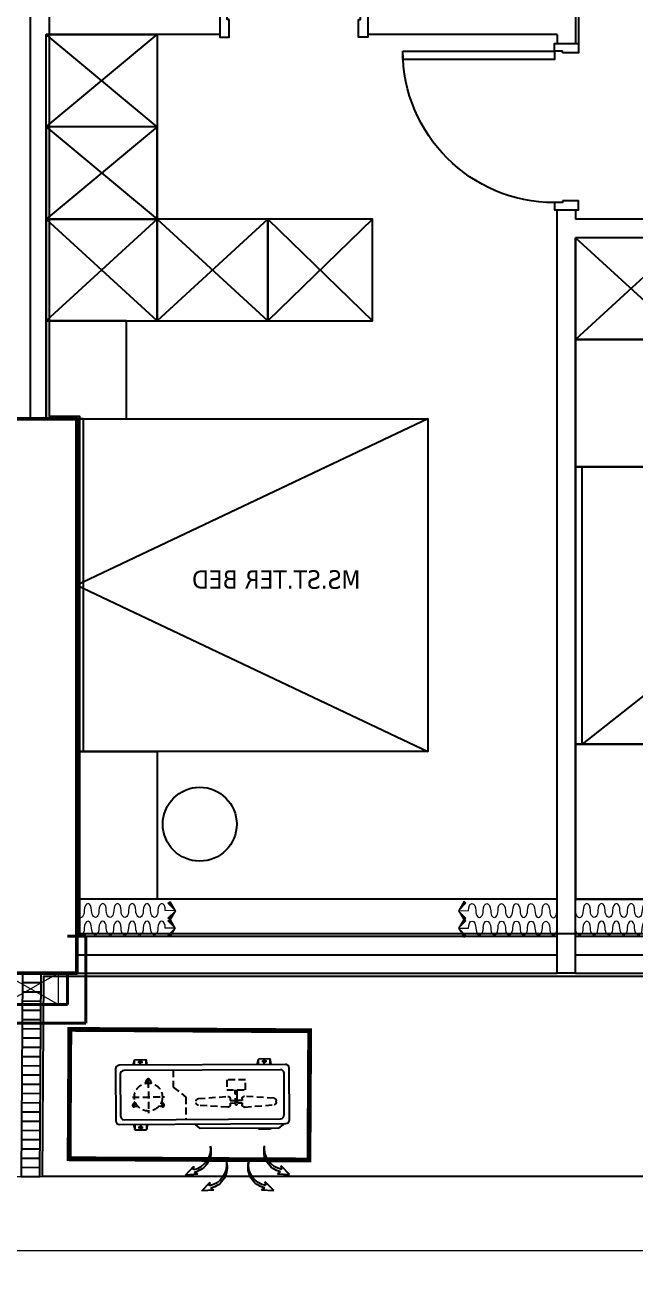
# Model space of a CAD drawing. Header units: millimetres. Extents: x -361702973 to 361248309, y -356458554 to 356543577.
# Drawn here: x 157448 to 160748, y 5890 to 12700 of the extents above; entities that cross this region are included whole.
import ezdxf

# ---------------------------------------------------------------- set-up
doc = ezdxf.new("R2010")
doc.units = ezdxf.units.MM
doc.header["$LTSCALE"] = 100
doc.header["$MEASUREMENT"] = 0
doc.linetypes.add('ACAD_ISO03W100', pattern=[30, 12, -18])
doc.linetypes.add('HIDDEN', pattern=[0.375, 0.25, -0.125])
for name, color, linetype in [('1VinaPVC-Text', 9, 'Continuous'), ('A-_FURN----_E-_N', 251, 'Continuous'), ('A-ANNO-ROOM', 50, 'Continuous'), ('AC-EAD', 6, 'Continuous'), ('dien tich thong thuy', 3, 'Continuous'), ('IDEA - dim', 251, 'Continuous'), ('KT-Net manh', 139, 'Continuous'), ('KT-Noi that', 32, 'Continuous'), ('KT-Tuong', 1, 'Continuous')]:
    doc.layers.add(name, color=color, linetype=linetype)
for name, color, linetype, lineweight in [('AUDIT_I_220808132811-11', 7, 'Continuous', 9), ('CIC36 net manh', 8, 'Continuous', 9), ('KT-Kich thuoc', 159, 'Continuous', 18), ('KT-lomo nuoc', 3, 'HIDDEN', 5), ('KT-Net cat', 1, 'Continuous', 40), ('KT-Net cot vach', 2, 'Continuous', 50)]:
    doc.layers.add(name, color=color, linetype=linetype, lineweight=lineweight)
doc.styles.add('220126_HDN_HBA typical plan$0$211210_HDN_HBA_TYPICAL PLAN CORE OPT 1$0$HBA-Text', font='GOTHIC.TTF')
doc.styles.add('Tahoma', font='tahoma.ttf')

# ---------------------------------------------------------------- blocks, each defined once
blk = doc.blocks.new('A$C418F5BC8')
at = {"layer": 'A-ANNO-ROOM', "insert": (648.1133449638728, 1090.790118377889), "char_height": 600, "attachment_point": 2, "rotation": 50.44882673977027, "style": '220126_HDN_HBA typical plan$0$211210_HDN_HBA_TYPICAL PLAN CORE OPT 1$0$HBA-Text'}
blk.add_mtext_dynamic_manual_height_columns('SL-S', width=722857412.8743668, gutter_width=9765.624999999996, heights=[0], dxfattribs=at)
blk = doc.blocks.new('A$C1AAC5519')
at = {"layer": 'A-ANNO-ROOM', "insert": (772.955269176513, 1216.574747113511), "char_height": 600, "attachment_point": 2, "rotation": 50.44882673977027, "style": '220126_HDN_HBA typical plan$0$211210_HDN_HBA_TYPICAL PLAN CORE OPT 1$0$HBA-Text'}
blk.add_mtext_dynamic_manual_height_columns('1-BR', width=722857412.8743668, gutter_width=9765.624999999996, heights=[0], dxfattribs=at)
blk = doc.blocks.new('A$C2A6C5140')
at = {"layer": 'A-ANNO-ROOM', "insert": (731.4497625969816, 1190.0169191678, 0.0003277973379295924), "char_height": 600, "attachment_point": 2, "rotation": 50.44882673977027, "style": '220126_HDN_HBA typical plan$0$211210_HDN_HBA_TYPICAL PLAN CORE OPT 1$0$HBA-Text'}
blk.add_mtext_dynamic_manual_height_columns('2-BR', width=722857412.8743668, gutter_width=9765.624999999996, heights=[0], dxfattribs=at)
blk = doc.blocks.new('A$C5388591E')
at = {"layer": 'A-ANNO-ROOM', "insert": (894.3001998505497, 842.1987865094561, 0.0004622000541105721), "char_height": 600, "attachment_point": 2, "rotation": 1.4064704596368105, "style": '220126_HDN_HBA typical plan$0$211210_HDN_HBA_TYPICAL PLAN CORE OPT 1$0$HBA-Text'}
blk.add_mtext_dynamic_manual_height_columns('3-BR', width=722857412.8743668, gutter_width=9765.624999999996, heights=[0], dxfattribs=at)
blk = doc.blocks.new('A$C21AF0CCA')
at = {"layer": 'A-ANNO-ROOM', "insert": (1197.56892258345, 814.6835720778872), "char_height": 600, "attachment_point": 2, "rotation": 0.10542954816276216, "style": '220126_HDN_HBA typical plan$0$211210_HDN_HBA_TYPICAL PLAN CORE OPT 1$0$HBA-Text'}
blk.add_mtext_dynamic_manual_height_columns('1-BR+', width=722857412.8743668, gutter_width=9765.624999999996, heights=[0], dxfattribs=at)
blk = doc.blocks.new('Louvre')
for p, q in [((-390.067916277796, 975.9572027104441, 0.1512365001885502), (-295.1435544323176, 1008.729661013116, 0.1512365002144518)), ((-373.750619571656, 928.6946823777398, 0.1512365001885502), (-278.8262577261776, 961.4671406804118, 0.1512365002144518)), ((-357.4333228655159, 881.4321620450355, 0.1512365001885502), (-262.5089610200375, 914.2046203477075, 0.1512365002144518)), ((-341.1160261593759, 834.1696417123312, 0.1512365001885502), (-246.1916643138975, 866.9421000150032, 0.1512365002144518)), ((-324.7987294532359, 786.9071213796269, 0.1512365001885502), (-229.8743676077574, 819.6795796822989, 0.1512365002144518)), ((-308.4814327470958, 739.6446010469226, 0.1512365001885502), (-213.5570709016174, 772.4170593495946, 0.1512365002144518)), ((-292.1641360409558, 692.3820807142183, 0.1512365001885502), (-197.2397741954774, 725.1545390168903, 0.1512365002144518)), ((-275.8468393348157, 645.119560381514, 0.1512365001885502), (-180.9224774893373, 677.892018684186, 0.1512365002144518)), ((-259.5295426286757, 597.8570400488097, 0.1512365001885502), (-164.6051807831973, 630.6294983514817, 0.1512365002144518)), ((-243.2122459225357, 550.5945197161054, 0.1512365001885502), (-148.2878840770572, 583.3669780187774, 0.1512365002144518)), ((-226.8949492163956, 503.3319993834011, 0.1512365001885502), (-131.9705873709172, 536.1044576860731, 0.1512365002144518)), ((-210.5776525102556, 456.0694790506968, 0.1512365001885502), (-115.6532906647772, 488.8419373533688, 0.1512365002144518)), ((-194.2603558041155, 408.8069587179925, 0.1512365001885503), (-99.33599395863712, 441.5794170206646, 0.1512365002144518)), ((-177.9430590979755, 361.5444383852882, 0.1512365001885503), (-83.01869725249708, 394.3168966879603, 0.1512365002144518)), ((-161.6257623918355, 314.2819180525839, 0.1512365001885503), (-66.70140054635704, 347.054376355256, 0.1512365002144518)), ((-145.3084656856954, 267.0193977198796, 0.1512365001885503), (-50.38410384021699, 299.7918560225517, 0.1512365002144518)), ((-128.9911689795554, 219.7568773871753, 0.1512365001885503), (-34.06680713407695, 252.5293356898474, 0.1512365002144518)), ((-112.6738722734153, 172.494357054471, 0.1512365001885503), (-17.74951042793691, 205.2668153571431, 0.1512365002144518)), ((-96.35657556727529, 125.2318367217667, 0.1512365001885503), (-1.43221372179687, 158.0042950244388, 0.1512365002144518)), ((-80.03927886113524, 77.96931638906244, 0.1512365001885503), (14.88508298434317, 110.7417746917345, 0.1512365002144518)), ((-63.7219821549952, 30.70679605635814, 0.1512365001885503), (31.20237969048321, 63.47925435903016, 0.1512365002144518)), ((-47.40468544885516, -16.55572427634615, 0.1512365001885503), (47.51967639662325, 16.21673402632587, 0.1512365002144518))]:
    blk.add_line(p, q)
at = {"elevation": 0.1512365001885503}
blk.add_lwpolyline([(47.5188208874315, 16.2192119784886), (-311.4533339738846, 1055.970408101566), (-405.9933989513665, 1023.379364635679), (-47.40468544885516, -16.55572427634615)], close=True, dxfattribs=at)
blk = doc.blocks.new('OU DHCB')
at = {"ltscale": 10}
for p, q in [((-145596.7359835756, -72628.19858895507), (-145596.7359835755, -73528.19858895507)), ((-145296.7359835756, -72608.19858895507), (-145576.7359835756, -72608.19858895507)), ((-145568.159058152, -72656.08931015906), (-145568.1590581519, -73502.79584965573)), ((-145324.4190639546, -72636.08931015906), (-145548.159058152, -72636.08931015906)), ((-145301.9190639545, -73502.79584965573), (-145301.9190639546, -72656.08931015906)), ((-145276.7359835755, -73528.19858895507), (-145276.7359835756, -72628.19858895507)), ((-145251.7359835756, -72666.54320485782), (-145276.7359835756, -72633.91402237766)), ((-145251.7359835756, -72666.54320485782), (-145251.7359835755, -73091.63776905168)), ((-145251.7359835755, -73091.63776905168), (-145276.7359835756, -73117.74108818787)), ((-145576.7359835755, -73548.19858895507), (-145296.7359835755, -73548.19858895507)), ((-145548.1590581519, -73522.79584965573), (-145324.4190639545, -73522.79584965573))]:
    blk.add_line(p, q, dxfattribs=at)
for p, q in [((-145596.7359835737, -72704.6985221715), (-145626.5373331342, -72710.6859819922)), ((-145596.7359835737, -72710.68598199266), (-145626.5373331342, -72710.6859819922)), ((-145626.5373331342, -72710.6859819922), (-145626.537333134, -72774.23580768521)), ((-145613.7907843499, -72729.27302923848), (-145613.7907843499, -72756.23642001537)), ((-145251.7359835756, -72709.72133146526), (-145246.9346340166, -72710.68598199266)), ((-145251.7359835756, -72710.68598199272), (-145246.9346340166, -72710.68598199266)), ((-145246.9346340166, -72710.68598199266), (-145246.9346340169, -72774.23580768568)), ((-145600.3090889574, -72742.46089483847), (-145627.2724797422, -72742.46089483894)), ((-145596.7359835744, -72774.23580768568), (-145626.5373331339, -72774.23580768521)), ((-145596.7359835746, -72780.22326750544), (-145626.5373331342, -72774.23580768521)), ((-145251.7359835756, -72742.46089483929), (-145246.1994874087, -72742.46089483934)), ((-145251.7359835756, -72774.23580768573), (-145246.934634017, -72774.23580768568)), ((-145251.7359835756, -72775.20045821296), (-145246.9346340166, -72774.23580768568)), ((-145600.3090889574, -73413.93628307173), (-145627.2724797422, -73413.93628307126)), ((-145596.7359835746, -73376.17391040476), (-145626.5373331342, -73382.16137022499)), ((-145596.7359835744, -73382.16137022452), (-145626.5373331339, -73382.16137022499)), ((-145626.5373331342, -73445.711195918), (-145626.537333134, -73382.16137022499)), ((-145613.7907843499, -73427.12414867172), (-145613.7907843499, -73400.16075789483)), ((-145276.7359835763, -73376.1739104043), (-145246.9346340166, -73382.16137022452)), ((-145276.7359835764, -73382.16137022406), (-145246.934634017, -73382.16137022452)), ((-145273.1628781935, -73413.93628307126), (-145246.1994874087, -73413.9362830708)), ((-145259.6811828009, -73427.12414867125), (-145259.6811828009, -73400.16075789437)), ((-145246.9346340166, -73445.71119591754), (-145246.9346340169, -73382.16137022452)), ((-145596.7359835737, -73445.71119591754), (-145626.5373331342, -73445.711195918)), ((-145596.7359835737, -73451.6986557387), (-145626.5373331342, -73445.711195918)), ((-145276.7359835771, -73445.71119591707), (-145246.9346340166, -73445.71119591754)), ((-145276.7359835771, -73451.69865573823), (-145246.9346340166, -73445.71119591754))]:
    blk.add_line(p, q)
at = {"linetype": 'HIDDEN', "ltscale": 1.5}
for p, q in [((-145413.9539361256, -72690.93626985545), (-145425.2743603915, -72850.3464246098)), ((-145391.7116543167, -72679.24295534656), (-145400.5201600925, -72679.24295534656)), ((-145366.9574540176, -72850.3464246098), (-145378.2778782834, -72690.93626985545)), ((-145411.8405843586, -72927.5993492777), (-145402.8542549818, -72927.5993492777)), ((-145402.8542549818, -72927.5993492777), (-145402.8542549818, -72902.06651731845)), ((-145402.8542549818, -72902.06651731845), (-145389.3775594272, -72902.06651731845)), ((-145389.3775594272, -72927.5993492777), (-145389.3775594272, -72902.06651731845)), ((-145389.3775594272, -72927.5993492777), (-145380.3912300507, -72927.5993492777)), ((-145413.9539361256, -73100.72940071652), (-145425.2743603915, -72941.3192459621)), ((-145366.9574540176, -72941.3192459621), (-145378.2778782834, -73100.72940071652)), ((-145424.3244128572, -73457.61947981999), (-145424.3244128572, -73284.34750655977)), ((-145372.1718516731, -73297.9798048001), (-145387.1776447338, -73289.31620613698)), ((-145384.0065475349, -73301.15090199895), (-145375.342948872, -73286.14510893813)), ((-145504.9601435018, -73370.98349318982), (-145522.2873408278, -73370.98349318982)), ((-145513.6237421648, -73362.31989452682), (-145513.6237421648, -73379.64709185276)), ((-145510.9603994874, -73370.98349318982), (-145337.6884262272, -73370.98349318982)), ((-145387.1776447338, -73452.6507802426), (-145372.1718516731, -73443.98718157967)), ((-145384.0065475349, -73440.81608438081), (-145375.342948872, -73455.82187744146))]:
    blk.add_line(p, q, dxfattribs=at)
for points in [[(-145514.0369933077, -72845.00641289927), (-145514.0369933077, -72946.6592576727), (-145460.1302110892, -72946.6592576727), (-145460.1302110892, -72845.00641289927)], [(-145438.3748983174, -72892.94521453363), (-145378.3072809206, -72892.94521453363), (-145378.3072809206, -72898.7209469756), (-145438.3748983174, -72898.7209469756)]]:
    blk.add_lwpolyline(points, close=True, dxfattribs=at)
for points in [[(-145411.8405843586, -72864.06632129426), (-145402.8542549818, -72864.06632129426), (-145402.8542549818, -72889.59915325334), (-145389.3775594272, -72889.59915325334), (-145389.3775594272, -72864.06632129426), (-145380.3912300507, -72864.06632129426)], [(-145460.1302110892, -72902.18613808436), (-145439.9151677571, -72902.18613808436), (-145439.9151677571, -72889.4795324876), (-145460.1302110892, -72889.4795324876)], [(-145568.1590581519, -73235.6644869287), (-145477.5859351165, -73235.6644869287), (-145421.9678457306, -73168.28098990311), (-145301.9190639544, -73168.28098990311)]]:
    blk.add_lwpolyline(points, dxfattribs=at)
for points in [[(-145400.506466276, -73299.01593738), (-145385.0322228624, -73286.8395249426, -0.6770329614269011), (-145371.0996937773, -73294.88347436048), (-145373.9076545681, -73314.37276847954)], [(-145498.5591177275, -73386.34032428954), (-145516.8413219319, -73379.02744260765, -0.6770329614269011), (-145516.8413219319, -73362.93954377211), (-145498.5591177275, -73355.62666209022)], [(-145373.9076545681, -73427.59421790004), (-145371.0996937773, -73447.08351201928, -0.6770329614269011), (-145385.0322228624, -73455.12746143699), (-145400.506466276, -73442.95104899965)]]:
    blk.add_lwpolyline(points, format="xyb", dxfattribs=at)
for centre in [(-145613.7907843498, -72742.46089483894), (-145613.7907843498, -73413.93628307126), (-145259.6811828011, -73413.9362830708)]:
    blk.add_circle(centre, 6.399999998510705)
blk.add_circle((-145424.3244128572, -73370.98349318982), 75.80648830138873, dxfattribs=at)
at = {"ltscale": 10}
for centre, radius, start, end in [((-145576.7359835756, -72628.19858895507), 20, 90, 180), ((-145548.159058152, -72656.08931015906), 20, 90, 180), ((-145324.0708671735, -72658.3538387804), 22.2672511938213, 5.836940991571704, 90.89598033136627), ((-145296.7359835756, -72628.19858895507), 20, 0, 90), ((-145576.7359835755, -73528.19858895507), 20, 180, 270), ((-145548.1590581519, -73502.79584965573), 20, 180, 270), ((-145324.0708671734, -73500.53132103439), 22.26725119372981, 269.1040196686337, 354.1630590084283), ((-145296.7359835755, -73528.19858895507), 20, 270, 0)]:
    blk.add_arc(centre, radius, start, end, dxfattribs=at)
at = {"linetype": 'HIDDEN', "ltscale": 1.5, "extrusion": (-3.705961975267651e-18, -2.302887044638033e-31, -1)}
for centre, major_axis, ratio, start_param, end_param in [((-145400.5201600925, -72691.94956094332), (13.47669555471336, 1.34378840757246e-09), 0.9428576571430538, 3.22142263940278, 4.712388980478704), ((-145391.7116543167, -72691.94956094332), (13.47669555471336, -1.34381379242754e-09), 0.942857657143054, 4.712388980290674, 6.203355321366594), ((-145411.8405843586, -72851.35971569768), (13.47669555469076, -1.05462899242754e-09), 0.9428576571446344, 1.570796326721111, 3.221422639214027), ((-145380.3912300507, -72940.3059548744), (13.47669555469076, -1.05462899242754e-09), 0.9428576571446344, 4.712388980310906, 6.363015292803822), ((-145400.5201600925, -73099.71610962864), (13.47669555471336, -1.34381379242754e-09), 0.942857657143054, 1.57079632670088, 3.061762667776801), ((-145391.7116543167, -73099.71610962864), (13.47669555471336, 1.34378840757246e-09), 0.9428576571430538, 0.0798299858129885, 1.57079632688891)]:
    blk.add_ellipse(centre, major_axis=major_axis, ratio=ratio, start_param=start_param, end_param=end_param, dxfattribs=at)
at = {"linetype": 'HIDDEN', "ltscale": 1.5, "extrusion": (-3.705961975267651e-18, -2.30288704463893e-31, -1)}
for centre, start_param, end_param in [((-145380.3912300507, -72851.35971569768), -0.0798299856242348, 1.570796326868679), ((-145411.8405843586, -72940.3059548744), 3.061762667965558, 4.712388980458472)]:
    blk.add_ellipse(centre, major_axis=(13.47669555469076, 1.05462300757246e-09), ratio=0.9428576571446344, start_param=start_param, end_param=end_param, dxfattribs=at)
blk = doc.blocks.new('ki hieu qt')
at = {"layer": 'AC-EAD', "color": 7}
for points in [[(-276796163327.464, 549769551681.0894), (-276796163446.0606, 549769551567.1503)], [(-276796163396.6809, 549769551574.9169), (-276796163446.0606, 549769551567.1503)], [(-276796163338.9174, 549769551517.0281), (-276796163364.6031, 549769551559.9108)], [(-276796163338.9174, 549769551517.0281), (-276796163327.464, 549769551681.0894)], [(-276796163110.5587, 549769551464.184), (-276796163229.1553, 549769551350.2449)], [(-276796163122.012, 549769551300.1228), (-276796163110.5587, 549769551464.184)], [(-276796163179.7757, 549769551358.0116), (-276796163229.1553, 549769551350.2449)], [(-276796163122.012, 549769551300.1228), (-276796163147.6976, 549769551343.0052)], [(-276796163179.7757, 549769550597.0709), (-276796163229.1553, 549769550604.8376)], [(-276796163110.5587, 549769550490.8986), (-276796163229.1553, 549769550604.8376)], [(-276796163122.012, 549769550654.9597), (-276796163147.6976, 549769550612.0773)], [(-276796163122.012, 549769550654.9597), (-276796163110.5587, 549769550490.8986)], [(-276796163396.6809, 549769550380.1656), (-276796163446.0606, 549769550387.9323)], [(-276796163327.464, 549769550273.9932), (-276796163446.0606, 549769550387.9323)], [(-276796163338.9174, 549769550438.0544), (-276796163364.6031, 549769550395.1718)], [(-276796163338.9174, 549769550438.0544), (-276796163327.464, 549769550273.9932)]]:
    blk.add_lwpolyline(points, dxfattribs=at)
for centre, radius, start, end in [((-276796163644.4366, 549769551622.9794), 286.8527087762382, 255.434448979571, 347.3073344548822), ((-276796163679.501, 549769551631.3489), 288.3951209083507, 262.614727528198, 348.7092694430371), ((-276796163427.5312, 549769551406.0741), 286.8527087762382, 255.434448979571, 347.3073344548822), ((-276796163462.5958, 549769551414.4435), 288.3951209083507, 262.614727528198, 348.7092694430371), ((-276796163427.5312, 549769550549.0084), 286.8527087762382, 12.69295835412746, 104.5668063709439), ((-276796163462.5958, 549769550540.639), 288.3951209083507, 11.29147703540943, 97.38530942130281), ((-276796163644.4366, 549769550332.1031), 286.8527087762382, 12.69295835412746, 104.5668063709439), ((-276796163679.501, 549769550323.7336), 288.3951209083507, 11.29147703540943, 97.38530942130281)]:
    blk.add_arc(centre, radius, start, end, dxfattribs=at)
blk = doc.blocks.new('DHCB.1')
at = {"xscale": -1, "rotation": 106.4733300107783}
blk.add_blockref('OU DHCB', (-194859.9671084196, -237775.7974229998), dxfattribs=at)
at = {"xscale": 0.4, "yscale": 0.4, "zscale": 0.4, "rotation": 286.4738024344239}
blk.add_blockref('ki hieu qt', (-179483459312.1194, -168534274838.7475), dxfattribs=at)
blk = doc.blocks.new('15')
at = {"layer": 'KT-Net cot vach'}
blk.add_lwpolyline([(5550, 0), (6050, 0), (6050, 3000), (5550, 3000)], close=True, dxfattribs=at)
blk = doc.blocks.new('d900n')
for points in [[(20, -50), (20, -40), (65, -40), (65, 0), (-65, 0), (-65, -50)], [(885, -40), (65, -40), (65, -85), (885, -85)], [(20, -850), (20, -860), (65, -860), (65, -900), (-65, -900), (-65, -850)]]:
    blk.add_lwpolyline(points, close=True)
blk.add_arc((65, -40), 820, 270, 0)
blk = doc.blocks.new('*U150')
for points in [[(482.6951045578201, -398.9039813853606), (464.6170375002125, -396.4493711387506), (464.3337632049024, -466.3349522090732)], [(396.7561588253833, -484.1490495130481), (464.3337632049024, -466.3349522090732), (394.4481821902239, -466.0516779393653)]]:
    blk.add_hatch(color=256).paths.add_polyline_path(points)
blk.add_line((464.3337632049024, -466.3349522090732), (416.9273155568029, -418.7598943406972))
for points in [[(482.6951045578201, -398.9039813853606), (464.6170375002125, -396.4493711387506), (464.3337632049024, -466.3349522090732)], [(396.7561588253833, -484.1490495130481), (464.3337632049024, -466.3349522090732), (394.4481821902239, -466.0516779393653)]]:
    blk.add_lwpolyline(points, close=True)
for centre in [(16.76743755071067, -17.17677016190672), (85.71403000141326, -87.65612936302188), (155.3043908096025, -157.4940017787478), (224.8947516177918, -227.3318741944736), (294.485112425981, -297.1697466101995), (364.0754732341703, -367.0076190259254)]:
    blk.add_ellipse(centre, major_axis=(34.52187991841241, 31.95056764796491), ratio=0.5238875827070036, start_param=4.731720461219403, end_param=7.873313114809197)
at = {"extrusion": (0, 0, -1)}
for centre in [(51.5728287498025, -52.1059534814385), (120.5194212005051, -122.5853126825537), (190.1097820086943, -192.4231850982796), (259.7001428168836, -262.2610575140054), (329.2905036250728, -332.0989299297313), (398.8808644332621, -401.9368023454572)]:
    blk.add_ellipse(centre, major_axis=(-32.07293168385898, -34.4082260416161), ratio=0.5238875826554585, start_param=4.731720461217387, end_param=7.87331311480718, dxfattribs=at)
blk = doc.blocks.new('d800')
blk.add_line((760, 70), (40, 70))
for points in [[(40, 790), (40, 70), (85, 70), (85, 790)], [(50, 25), (40, 25), (40, 70), (0, 70), (0, -70), (50, -70)], [(750, 25), (760, 25), (760, 70), (800, 70), (800, -70), (750, -70)]]:
    blk.add_lwpolyline(points, close=True)
blk.add_arc((40, 70), 720, 0, 90)
blk = doc.blocks.new('35')
blk.add_lwpolyline([(-4.074536263942719e-09, 3000.000000707827), (-4.074536263942719e-09, 8100.000000002379), (85.005707721808, 8100.000000002408)])
at = {"layer": 'A-_FURN----_E-_N', "linetype": 'Continuous'}
for points in [[(85.005707721808, 4580.000000002408), (85.005707721808, 5080.000000002467), (685.005707721808, 5080.000000002467), (685.005707721808, 4580.000000002408), (85.005707721808, 4580.000000002408)], [(85.005707721808, 4580.000000002408), (85.005707721808, 4080.00000000235), (685.005707721808, 4080.00000000235), (685.005707721808, 4580.000000002408), (85.005707721808, 4580.000000002408)], [(85.005707721808, 4080.00000000235), (85.005707721808, 3530.000000008811), (685.005707721808, 3530.000000008811), (685.005707721808, 4080.00000000235), (85.005707721808, 4080.00000000235)], [(685.005707721808, 4080.00000000235), (685.005707721808, 3530.000000008811), (1285.005707721808, 3530.000000008811), (1285.005707721808, 4080.00000000235), (685.005707721808, 4080.00000000235)], [(1285.005707721808, 4080.000000002292), (1285.005707721808, 3530.000000008753), (1850.005707721808, 3530.000000008753), (1850.005707721808, 4080.000000002292), (1285.005707721808, 4080.000000002292)], [(2950.005707721808, 3980.00000000235), (2950.005707721808, 3430.000000008753), (3550.005707721808, 3430.000000008753), (3550.005707721808, 3980.00000000235), (2950.005707721808, 3980.00000000235)]]:
    blk.add_lwpolyline(points, close=True, dxfattribs=at)
at = {"layer": 'IDEA - dim'}
for p, q in [((2965.005707721808, 5195.000000002292), (2965.005707721808, 5030.00000000235)), ((250.005707721808, 200.000000707827), (2850.005707721808, 200.0000007078852)), ((2950.005707721808, 200.0000007078852), (5550.005707721808, 200.0000007079434)), ((250.005707721808, 100.000000707827), (2850.005707721808, 100.0000007078852)), ((2950.005707721808, 100.0000007078852), (5550.005707721808, 100.0000007079434)), ((250.005707721808, 7.078269845806062e-07), (2850.005707721808, 7.078851922415197e-07)), ((2950.005707721808, 7.078851922415197e-07), (5550.005707721808, 7.079433999024332e-07))]:
    blk.add_line(p, q, dxfattribs=at)
for points in [[(685.005707721808, 4080.00000000235), (85.00570771994535, 4080.00000000235), (85.00570771994535, 5080.000000002408), (685.005707721808, 5080.000000002408)], [(520.0057077215752, 3530.000000008662), (85.00570772157516, 3530.000000008662), (85.00570772157516, 3000.000000707678), (520.0057077215752, 3000.000000707678)], [(2950.005707721808, 3430.000000008753), (2950.005707721808, 2740.000000355089), (3350.005707721808, 2740.000000355089), (3350.005707721808, 3430.000000008753)], [(250.005707721808, 3000.000000707827), (250.005707721808, 1200.000000707827), (286.005707721808, 1200.000000707827), (286.005707721808, 3000.000000707827)], [(250.005707721808, 3000.000000707827), (2150.005707721808, 3000.000000707827), (2150.005707721808, 1200.000000707827), (250.005707721808, 1200.000000707827)], [(2950.005707721808, 2740.00000035503), (2950.005707721808, 1240.00000035503), (2986.005707721808, 1240.00000035503), (2986.005707721808, 2740.00000035503)], [(2950.005707721808, 1240.000000355089), (2950.005707721808, 400.0000007078852), (3350.005707721808, 400.0000007078852), (3350.005707721808, 1240.000000355089)], [(685.005707721808, 400.0000007078852), (250.005707721808, 400.0000007078852), (250.005707721808, 1200.000000707827), (685.005707721808, 1200.000000707827)]]:
    blk.add_lwpolyline(points, close=True, dxfattribs=at)
blk.add_lwpolyline([(2986.005707721808, 1240.00000035503), (4886.005707721808, 1240.00000035503), (4886.005707721808, 2740.00000035503), (2986.005707721808, 2740.00000035503)], dxfattribs=at)
blk.add_circle((915.7698034696514, 806.5814073147703), 200, dxfattribs=at)
at = {"layer": 'KT-Net manh', "linetype": 'ACAD_ISO03W100', "ltscale": 4}
for p, q in [((85.005707721808, 4580.000000002408), (685.005707721808, 5080.000000002467)), ((685.005707721808, 4580.000000002408), (85.005707721808, 5080.000000002467)), ((85.005707721808, 4580.000000002408), (685.005707721808, 4080.00000000235)), ((685.005707721808, 4580.000000002408), (85.005707721808, 4080.00000000235)), ((85.005707721808, 4080.00000000235), (685.005707721808, 3530.000000008811)), ((685.005707721808, 4080.00000000235), (85.005707721808, 3530.000000008811)), ((685.005707721808, 4080.00000000235), (1285.005707721808, 3530.000000008811)), ((1285.005707721808, 4080.00000000235), (685.005707721808, 3530.000000008811)), ((1285.005707721808, 4080.000000002292), (1850.005707721808, 3530.000000008753)), ((1850.005707721808, 4080.000000002292), (1285.005707721808, 3530.000000008753)), ((2950.005707721808, 3980.00000000235), (3550.005707721808, 3430.000000008753)), ((3550.005707721808, 3980.00000000235), (2950.005707721808, 3430.000000008753)), ((4886.005707721808, 2740.00000035503), (2986.005707721808, 1240.00000035503)), ((2850.00570775161, 400.0000007078852), (250.005707721808, 400.0000007078852)), ((5550.00570775161, 400.0000007078852), (2950.005707721808, 400.0000007078852))]:
    blk.add_line(p, q, dxfattribs=at)
blk.add_lwpolyline([(2150.005707721808, 3000.000000707827), (250.005707721808, 2100.000000707827), (2150.005707721808, 1200.000000707827)], dxfattribs=at)
at = {"layer": 'KT-Tuong'}
for p, q in [((1025.005707719945, 5205.000000002292), (1025.005707719945, 5080.000000002408)), ((1825.005707719945, 5205.000000002292), (1825.005707719945, 5080.000000002408)), ((2950.005707721808, 5180.000000002292), (2950.005707721808, 5030.00000000235)), ((85.005707721808, 3000.000000707827), (85.00570771994535, 5080.000000002408)), ((1025.005707721808, 5080.000000002408), (85.00570771994535, 5080.000000002408)), ((2850.005707721808, 5080.00000000235), (1825.005707719945, 5080.000000002408)), ((2850.005707721808, 5080.00000000235), (2850.005707721808, 5030.00000000235)), ((2850.005707721808, 5030.00000000235), (2950.005707721808, 5030.00000000235)), ((2850.005707721808, 2.393790055066347e-09), (2850.005707721808, 4130.000000002292)), ((2850.005707721808, 4130.000000002292), (2950.005707721808, 4130.000000002292)), ((2950.005707721808, 4130.000000002292), (2950.005707721808, 4080.00000000235)), ((5650.005707721808, 4080.00000000235), (2950.005707721808, 4080.00000000235)), ((2850.005707721808, 3980.00000000235), (2850.005707721808, 3980.00000000235)), ((2950.005707721808, 2.393790055066347e-09), (2950.005707721808, 3980.00000000235)), ((5650.005707721808, 3980.00000000235), (2950.005707721808, 3980.00000000235)), ((2950.005707721808, 2.393790055066347e-09), (2850.005707721808, 2.393790055066347e-09))]:
    blk.add_line(p, q, dxfattribs=at)
blk.add_lwpolyline([(-249.9999999999709, 3000.000000000007), (249.9999999999709, 3000.000000000007), (249.9999999999709, 0), (-249.9999999999709, 0)], close=True, dxfattribs=at)
at = {"layer": 'A-_FURN----_E-_N', "linetype": 'Continuous', "extrusion": (0, 0, -1), "zscale": -1}
blk.add_blockref('d800', (-1825.005707719945, 5135.000000002292), dxfattribs=at)
at = {"layer": 'CIC36 net manh', "color": 8, "extrusion": (0, 0, -1), "xscale": 0.8100000000112606, "yscale": 0.8100000000112606, "zscale": -0.8100000000112606, "rotation": 225.123201203973}
for p in [(-250.7516927436227, 338.6633418666534), (-2950.751692743623, 338.6633418666534), (-250.5339784115786, 243.7097153797149), (-2950.533978411579, 243.7097153797149)]:
    blk.add_blockref('*U150', p, dxfattribs=at)
at = {"layer": 'CIC36 net manh', "color": 8, "xscale": 0.8100000000112602, "yscale": 0.8100000000112602, "zscale": 0.8100000000112602, "rotation": 225.123201203973}
for p in [(2849.259722729796, 338.6633418666534), (2849.47743706184, 243.7097153797149)]:
    blk.add_blockref('*U150', p, dxfattribs=at)
at = {"layer": 'IDEA - dim', "extrusion": (0, 0, -1), "zscale": -1}
blk.add_blockref('d900n', (-2900.005707721808, 5030.00000000235), dxfattribs=at)
at = {"layer": '1VinaPVC-Text', "style": 'Tahoma', "text_generation_flag": 4}
blk.add_text('MS.ST.TER BED', height=100, rotation=180, dxfattribs=at).set_placement((1785.133447957778, 2080.573804121195))
blk = doc.blocks.new('*U340')
at = {"layer": 'KT-lomo nuoc', "ltscale": 500}
for p, q in [((262.4505482473284, 223.641568639428), (1.734723475976807e-18, -0.009297052340116352)), ((-32.13938861171057, 166.9250005011148), (294.5899368590384, 56.70727108597313))]:
    blk.add_line(p, q, dxfattribs=at)
blk.add_lwpolyline([(-32.13938861171057, 166.9250005011148), (262.4505482473284, 223.641568639428), (294.5899368590384, 56.70727108597313), (1.734723475976807e-18, -0.009297052340116352)], close=True, dxfattribs=at)
blk = doc.blocks.new('CTN TN T39')
at = {"layer": 'KT-Net cat'}
for p, q in [((-6600.628596252671, -19299.81981076006, -2.147128005738981e-05), (-6500.628596252671, -19299.81981076006, -2.147128005738981e-05)), ((-6500.628596252671, -19299.81981076006, -2.147128005738981e-05), (-6500.628596252671, -19769.81981076006, -2.147128005738981e-05)), ((-7000.628596252667, -19499.81981076006, -2.147128005738981e-05), (-6600.628596252671, -19499.81981076006, -2.147128005738981e-05)), ((-6600.628596252671, -19669.81981076006, -2.147128005738981e-05), (-6600.628596252671, -19499.81981076006, -2.147128005738981e-05)), ((-7000.628596252667, -19669.81981076006, -2.147128005738981e-05), (-6600.628596252671, -19669.81981076006, -2.147128005738981e-05)), ((-6500.628596252671, -19769.81981076006, -2.147128005738981e-05), (-7100.628596252667, -19769.81981076006, -2.147128005738981e-05))]:
    blk.add_line(p, q, dxfattribs=at)
at = {"layer": 'KT-lomo nuoc', "linetype": 'HIDDEN', "rotation": 169.1023465233103}
blk.add_blockref('*U340', (-6650.912897315236, -19499.82894015628, -2.147128005432963e-05), dxfattribs=at)

msp = doc.modelspace()

# ---------------------------------------------------------------- linework, layer by layer
at = {"layer": 'AUDIT_I_220808132811-11', "elevation": 4.469598132449163e-10}
for points in [[(99013.28158358758, 45087.86638798633), (96591.81466774852, 52101.56708254162, 0.3643585262583712), (91883.7777232588, 54156.43152717073), (62948.06581957143, 44174.19938163643, 0.4519047578513394), (60731.6572007366, 38521.09177919207), (68844.88280354886, 24907.26262909026, 0.3106788684848847), (75007.89375109866, 22936.00988019403), (97530.71268810221, 30727.35037666422, 0.2299220823866625), (97815.57670097044, 31142.11676835371), (98036.49818666533, 32158.79551515763, -0.2789899883790971), (98495.34331291087, 32660.41685368191), (102915.6510876441, 34181.01733374011, -0.4143403845293878), (103568.245148363, 33863.9223537845), (111897.4615060731, 9773.209343152994, 0.3197537419032749), (117095.5433125002, 6070.414265717583), (162232.9248160585, 6070.414265717583, 0.4808685683322463), (167373.4705618609, 12501.3145350407), (166764.8225651822, 15196.44946841465), (166719.5568668272, 15396.89007480725), (164944.1252416959, 23916.51352541283)], [(97354.88057166038, 31089.78210990239, 0.2042794764179826), (97421.1872620488, 31210.89471722409), (97644.97511552821, 32240.76446352672, -0.275411558420597), (98372.82317649, 33041.27557829485), (102785.211252825, 34559.15165593589, -0.4141945204059637), (103946.2874616281, 33994.62816613101), (112275.5038192678, 9903.915155703173, 0.3197537419032751), (117095.5433125002, 6470.414265717583), (162232.9248160585, 6470.414265717583, 0.3653099340488337), (167198.8967085602, 10781.13626836205)]]:
    msp.add_lwpolyline(points, format="xyb", dxfattribs=at)
at = {"layer": 'dien tich thong thuy'}
for points, elevation in [([(157741.9512018515, 7785.414268096443), (163311.5058034405, 7785.414268096443, 0.4788736065008632), (167008.8600114732, 12380.227123232), (166328.7465232954, 15485.4142680964), (164311.9512018515, 15485.4142680964), (161326.9512018515, 15485.41426809646), (161326.9512018515, 15475.41426809647), (159376.9512018496, 15475.4142680964), (159376.9512018496, 15120.41426807855), (157586.9512018496, 15120.41426811422), (157586.9512018496, 12750.41426809634), (157576.9512018496, 12750.41426809636), (157576.9512018495, 10585.5781325229), (157741.9512018515, 10585.39789227402)], -7.594808240499368e-05), ([(167031.5876224017, 10060.18377904521, -0.3246798654682189), (162232.9248160599, 6470.414265717583), (157541.9389239957, 6470.110836476531), (157548.5164642581, 7555.067529843294), (163219.0611253527, 7555.414257834043, 0.3113236075066066)], 7.594868424254865e-05)]:
    msp.add_lwpolyline(points, format="xyb", close=True, dxfattribs=dict(at, elevation=elevation))
at = {"layer": 'KT-Noi that', "extrusion": (2.779649405079937e-06, 0.0004897338603342395, 0.9999998800765025), "const_width": 26.00000000000001, "elevation": 3.654367351731896}
msp.add_lwpolyline([(157685.6361281537, 6566.636370990133), (157689.6463809772, 7266.624883666859), (158987.7264587604, 7259.257192275416), (158983.7272280551, 6560.132787409939), (157685.6361281537, 6566.636370990133)], dxfattribs=at)

# ---------------------------------------------------------------- block references
for name, p in [('15', (151676.9454941256, 7570.414268096429, -7.594808240499368e-05)), ('35', (157476.9454941296, 7570.414268094049, -7.594816824478002e-05))]:
    msp.add_blockref(name, p)
at = {"layer": 'A-ANNO-ROOM'}
for p in [(-193366.6029767873, 192837.9996409905, 5.460855537377236e-05), (-194725.1126339572, 187914.7636662904, 5.460855537377236e-05), (-204628.500881133, 156603.4286092457, 5.461079910308954e-05), (-263479.6090599558, 50485.12915140932, 5.460850030168077e-05), (-269121.1781233152, 49296.5544193383, 5.460850030168077e-05), (-249390.2929153891, 45734.43883928895, 5.460850030168077e-05), (-231828.0778406897, 44407.82273046864, 5.460832008522107e-05), (-260545.3674363113, 42210.52099001262, 5.460850030168077e-05), (-266005.9544405445, 40714.37009385967, 5.460850030168077e-05), (-231175.8712175231, 40645.45605562796, 5.460850030168077e-05), (-228303.7210763374, 35687.765146195, 5.460832008522128e-05)]:
    msp.add_blockref('A$C21AF0CCA', p, dxfattribs=at)
at = {"layer": 'dien tich thong thuy'}
for name, p, rotation in [('A$C2A6C5140', (-235738.0721845079, 62244.32288491951, 3.214423980650787e-05), 310.9576437198666), ('A$C2A6C5140', (-226971.972951604, 58672.53392838872, 1.895367564819208e-05), 310.9576437198666), ('A$C2A6C5140', (-182858.1837168724, 33888.05154022964, 0.000178988243818107), 310.9576437198666), ('A$C2A6C5140', (-180585.3237963979, 23151.33387848926, 0.000178988243818107), 310.9576437198666), ('A$C2A6C5140', (-203396.9752949114, 23120.58807031136, 0.0001030398263186841), 310.9576437198666), ('A$C2A6C5140', (-196571.0380073554, 22922.69606213347, 0.000178988243818107), 310.9576437198666), ('A$C418F5BC8', (-247792.2532073302, 59981.48598654423, -1.001597833679712e-05), 309.6632197063607), ('A$C418F5BC8', (-251962.2979944813, 57974.75306764379, -1.001597833679712e-05), 309.6632197063607), ('A$C418F5BC8', (-255726.2573242666, 56926.2422651329, -1.001597833679712e-05), 309.6632197063607), ('A$C418F5BC8', (-259675.3290057395, 55322.63898630807, -1.001597833679712e-05), 309.6632197063607), ('A$C1AAC5519', (-244712.9849651629, 48430.23954045825, 0.0003723829774320968), 309.6566028083925), ('A$C1AAC5519', (-223357.5065853495, 48059.78935259463, 0.0005547181599990354), 309.6566028083925), ('A$C1AAC5519', (-221487.8086388012, 45005.57789840109, 0.0003723828570649432), 309.6566028083925), ('A$C418F5BC8', (-197487.0809651244, 33411.4671110799, -1.001597833679712e-05), 309.6632197063607), ('A$C418F5BC8', (-193448.7475272998, 33349.36583146098, -1.001597833679712e-05), 309.6632197063607), ('A$C418F5BC8', (-201711.797739714, 33256.21495891846, -1.001597833679712e-05), 309.6632197063607), ('A$C418F5BC8', (-206278.2197520126, 33163.06303948996, -1.001597833679712e-05), 309.6632197063607), ('A$C1AAC5519', (-271599.8972878471, 39640.33326624559, 0.0003723828655667127), 309.6566028083925), ('A$C418F5BC8', (-226889.0124284044, 31090.29572592763, -1.001597833679712e-05), 309.6632197063607), ('A$C1AAC5519', (-217339.68294671, 23702.2762728755, -0.3423708923741385), 309.6566028083925), ('A$C1AAC5519', (-211634.5547104646, 23442.24319922904, 0.0003723828655667127), 309.6566028083925), ('A$C1AAC5519', (-187964.0545017801, 23164.08220845302, 0.0003723828655667127), 309.6566028083925)]:
    msp.add_blockref(name, p, dxfattribs=dict(at, rotation=rotation))
for name, p in [('A$C418F5BC8', (-197463.7292652081, 182913.4540568058, 9.919419487628366e-05)), ('A$C418F5BC8', (-200258.9907205751, 179138.6891211519, 4.458552763712727e-05)), ('A$C2A6C5140', (-188160.0390614129, 177105.642765429, 9.919419487628366e-05)), ('A$C418F5BC8', (-200994.9430359419, 174771.894767079, 4.458552763712727e-05)), ('A$C2A6C5140', (-234759.4766391878, 172444.9136382493, 4.458552763712727e-05)), ('A$C418F5BC8', (-200719.9128290097, 170423.8323274105, 4.458552763712727e-05)), ('A$C2A6C5140', (-190797.8283776039, 169517.5067573905, 9.919419487628366e-05)), ('A$C1AAC5519', (-230167.9898228928, 167012.0323451896, 0.0003723828655667197)), ('A$C418F5BC8', (-202290.0123814641, 165833.5958576689, 9.919419487628366e-05)), ('A$C1AAC5519', (-241412.7857485664, 165333.8017953324, 0.0003723828655667197)), ('A$C418F5BC8', (-226321.6487100684, 164849.0004456656, 4.458552763712727e-05)), ('A$C418F5BC8', (-223174.4637594427, 162010.1787619262, 0.05488942016446244)), ('A$C418F5BC8', (-203583.8919471729, 161846.927602817, 4.458552763712727e-05)), ('A$C418F5BC8', (-244807.1773967599, 161329.3218979316, 0.05488941081008353)), ('A$C2A6C5140', (-193344.5366901597, 160504.8948145737, 9.919419487628366e-05)), ('A$C418F5BC8', (-219934.1653648383, 159334.2093209107, 0.05488940151768119)), ('A$C1AAC5519', (-248428.8589248053, 157037.2006521042, 0.0003723828655667197)), ('A$C1AAC5519', (-252286.3459864925, 152336.1708680308, 0.02738517669695963)), ('A$C2A6C5140', (-195752.5445711951, 151816.0180695198, 4.458552763712727e-05)), ('A$C418F5BC8', (-228142.1604593961, 149140.0456224125, 0.05488939420954132)), ('A$C1AAC5519', (-255923.8224010994, 147682.0149176453, 0.0004269909932618908)), ('A$C418F5BC8', (-224737.6489350568, 146340.2200414557, 0.05488939420954583)), ('A$C2A6C5140', (-198038.3940573054, 144980.9671920894, 4.458552763712727e-05)), ('A$C418F5BC8', (-221724.5828443308, 144236.942033412, 4.458552763895914e-05)), ('A$C1AAC5519', (-260576.8913636276, 142107.7025675907, 0.027822102169103)), ('A$C418F5BC8', (-245667.6157152384, 140788.472051876, 9.916924510345083e-05)), ('A$C418F5BC8', (-263605.4986913943, 138503.2694156115, 0.05488941081008353)), ('A$C2A6C5140', (-199977.0465312221, 137220.1243192966, 9.919419487628366e-05)), ('A$C418F5BC8', (-247616.0924330471, 136995.8708936881, 4.458552763712727e-05)), ('A$C418F5BC8', (-266636.7078710849, 135433.6128811316, 4.458552763712727e-05)), ('A$C1AAC5519', (-268569.1861684484, 131058.0044733415, 0.0003723828655667197)), ('A$C418F5BC8', (-252583.1748971227, 130659.4905633791, 9.92039971646407e-05)), ('A$C418F5BC8', (-256446.2619547517, 127486.843743643, 4.458552763712727e-05)), ('A$C418F5BC8', (-258902.9768848096, 124459.8911733059, 0.05488941081005369)), ('A$C2A6C5140', (-265461.1614808204, 122023.7036381988, 0.02705737929207316)), ('A$C5388591E', (-193808.7999730141, 199941.1790572023, 4.458570785358675e-05)), ('A$C5388591E', (-210573.5526519337, 135718.1497136029, 9.91946273371655e-05)), ('A$C5388591E', (-276921.94039411, 49051.50231821807, -1.001579812033762e-05)), ('A$C5388591E', (-224277.5649896398, 23412.81915787171, 4.458552763712727e-05))]:
    msp.add_blockref(name, p, dxfattribs=at)
at = {"layer": 'KT-Kich thuoc', "color": 2}
msp.add_blockref('CTN TN T39', (164277.5164882442, 27070.4146309873, 1.242184679685134e-07), dxfattribs=at)
at = {"layer": 'KT-Net manh', "rotation": 340.6055111508006}
msp.add_blockref('Louvre', (157476.7303915357, 6470.593235318069, -0.1511605515043077), dxfattribs=at)
at = {"layer": 'KT-Noi that', "extrusion": (-2.779649405519097e-06, 0.0004897338603320876, 0.9999998800765028), "xscale": -1, "rotation": 16.80063448492187}
msp.add_blockref('DHCB.1', (-22954.76876068968, 33201.7821209308, 2.774137527574027), dxfattribs=at)

doc.saveas('drawing.dxf')
